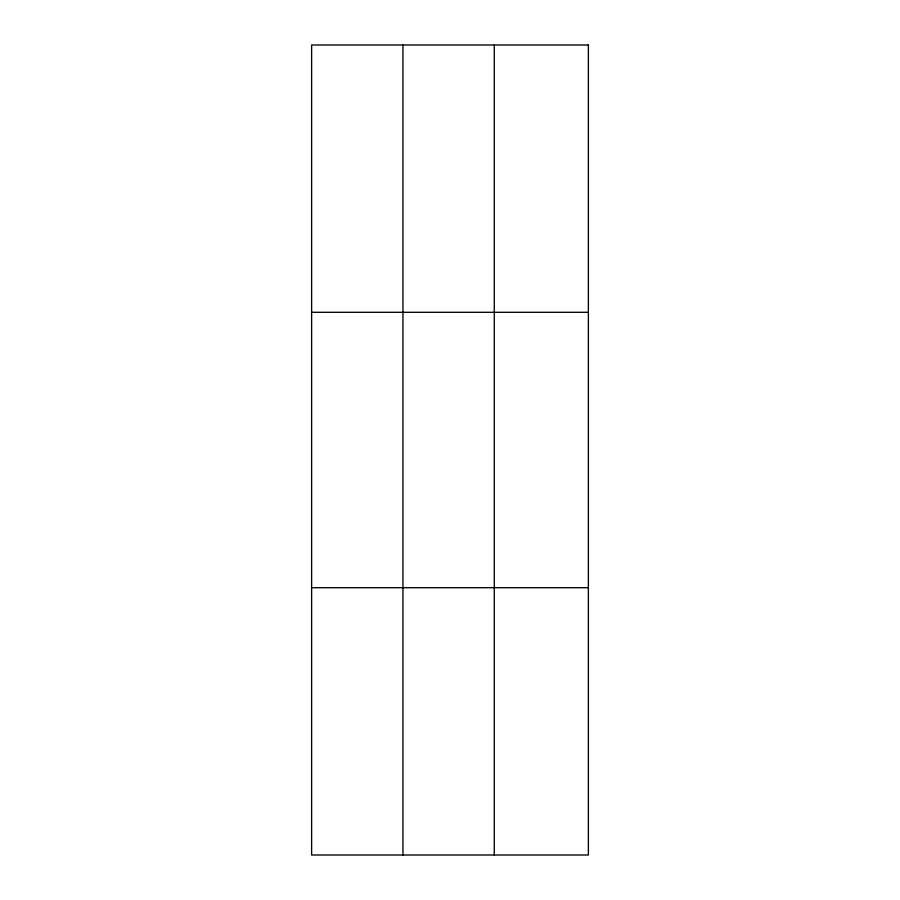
<?xml version="1.0" encoding="UTF-8"?>
<svg xmlns="http://www.w3.org/2000/svg" width="900" height="900" viewBox="0 0 900 900"><rect width="100%" height="100%" fill="white"/><g stroke="black" fill="none" stroke-linecap="round" stroke-linejoin="round"><path stroke-width="1.35" d="M402.952 855L402.952 45M494.28 855L494.28 45M311.625 312.3L588.375 312.3M311.625 587.7L588.375 587.7M588.375 45L588.375 855L311.625 855L311.625 45L588.375 45"/></g></svg>
